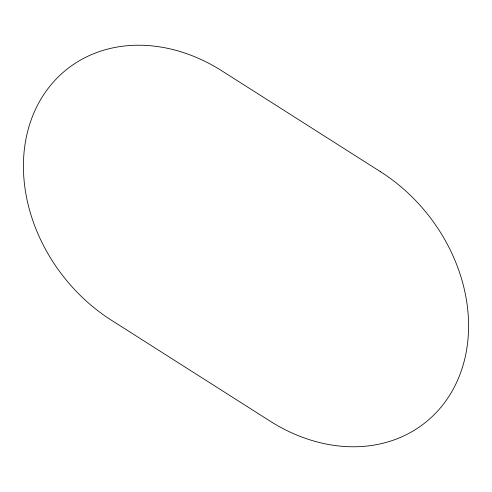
<?xml version="1.0" encoding="UTF-8"?>
<svg xmlns="http://www.w3.org/2000/svg" width="492" height="492" viewBox="0 0 492 492"><rect width="100%" height="100%" fill="white"/><g stroke="black" fill="none" stroke-linecap="round" stroke-linejoin="round"><path stroke-width="0.74" d="M380.556 171.757L221.941 70.897A160.976 131.216 51.9 0 0 34.514 111.518A160.976 131.216 51.9 0 0 111.444 320.243L270.059 421.103A160.976 131.216 51.9 0 0 457.486 380.482A160.976 131.216 51.9 0 0 380.556 171.757"/></g></svg>
